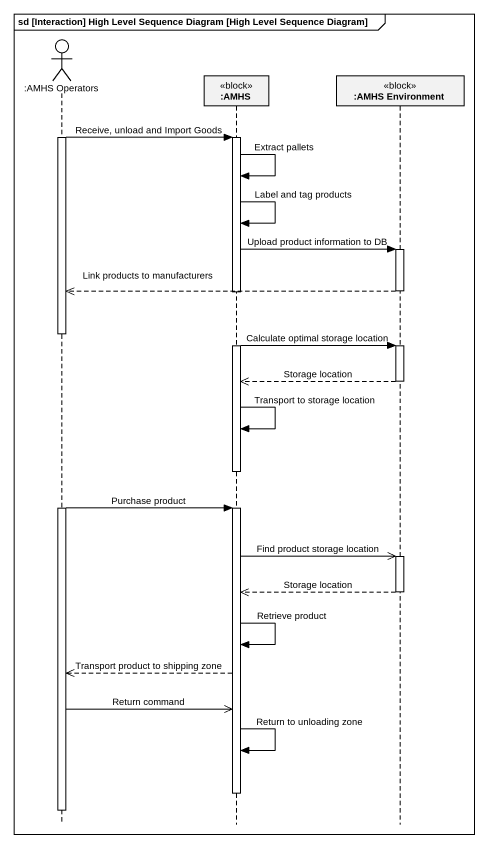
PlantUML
@startuml
mainframe sd [Interaction] High Level Sequence Diagram [High Level Sequence Diagram]
hide footbox
actor ":AMHS Operators" as AMHS_Operators
participant ":AMHS" as AMHS <<block>>
participant ":AMHS Environment" as AMHS_Environment <<block>>

activate AMHS_Operators
AMHS_Operators -> AMHS : Receive, unload and Import Goods
activate AMHS
AMHS -> AMHS : Extract pallets
AMHS -> AMHS : Label and tag products
AMHS -> AMHS_Environment : Upload product information to DB
activate AMHS_Environment
AMHS_Environment -->> AMHS_Operators : Link products to manufacturers
deactivate AMHS_Environment
deactivate AMHS_Operators
AMHS -> AMHS_Environment : Calculate optimal storage location
activate AMHS_Environment
AMHS_Environment -->> AMHS : Storage location
deactivate AMHS_Environment
AMHS -> AMHS : Transport to storage location
deactivate AMHS
activate AMHS_Operators
AMHS_Operators -> AMHS : Purchase product
activate AMHS
AMHS ->> AMHS_Environment : Find product storage location
activate AMHS_Environment
AMHS_Environment -->> AMHS : Storage location
deactivate AMHS_Environment
AMHS -> AMHS : Retrieve product
AMHS -->> AMHS_Operators : Transport product to shipping zone
AMHS_Operators ->> AMHS : Return command
AMHS -> AMHS : Return to unloading zone
deactivate AMHS
deactivate AMHS_Operators
@enduml
